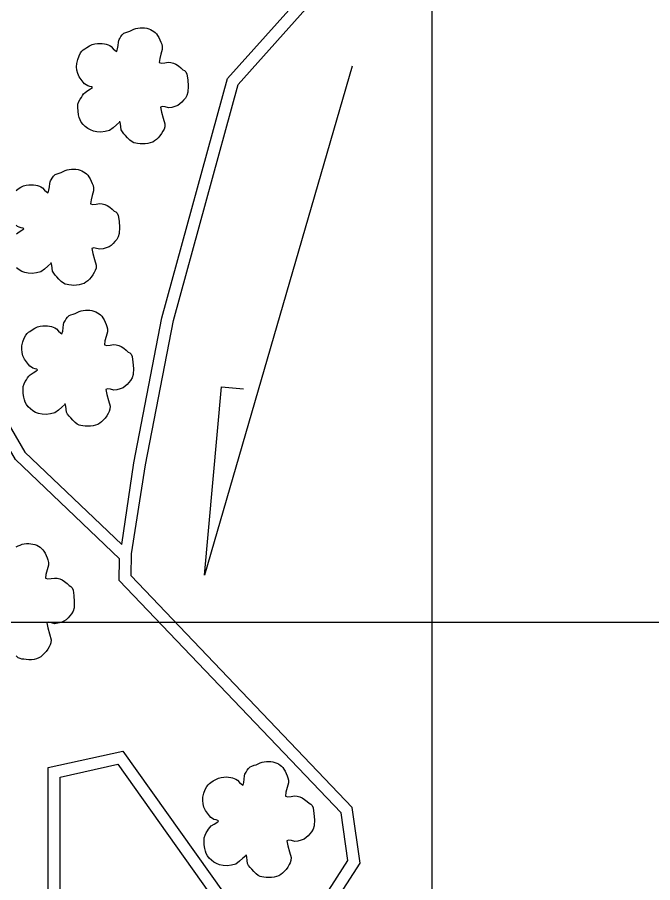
# Model space of a CAD drawing. Header units: millimetres. Extents: x 733975 to 738430, y 7821792 to 7824942.
# Drawn here: x 737394.2 to 737556.4, y 7823233.5 to 7823454.3 of the extents above; entities that cross this region are included whole.
import ezdxf

# ---------------------------------------------------------------- set-up
doc = ezdxf.new("R2010")
doc.units = ezdxf.units.MM
doc.linetypes.add('CONTINUO', pattern=[0])
for name, color, linetype in [("CURSOS_D'AGUA", 174, 'Continuous'), ('MALHA', 8, 'Continuous'), ('MATO', 3, 'Continuous')]:
    doc.layers.add(name, color=color, linetype=linetype)

msp = doc.modelspace()

# ---------------------------------------------------------------- linework, layer by layer
at = {"layer": "CURSOS_D'AGUA", "color": 174, "linetype": 'Continuous'}
for points in [[(737472.5, 7823224.06), (737481.73, 7823238.42), (737479.7, 7823252.69), (737423.23, 7823311.79), (737423.33, 7823317.38), (737426.91, 7823340.08), (737434.05, 7823376.95), (737450.57, 7823437.19), (737470.03, 7823458.97), (737473.38, 7823472.61), (737476.14, 7823492.1), (737462.04, 7823508.86), (737427.45, 7823529.81), (737419.88, 7823546.57), (737416.46, 7823562.71), (737424.11, 7823588.92), (737420.01, 7823605.94), (737420.49, 7823616.6), (737424.37, 7823635.25), (737427.14, 7823653.08)], [(737264.39, 7823490.43), (737278.3, 7823463.71), (737305.47, 7823454.12), (737323.82, 7823446.78), (737332.53, 7823434.58), (737348.14, 7823417.33), (737375.54, 7823411.67), (737370.12, 7823384.72), (737383.31, 7823365.21), (737396.11, 7823343.35), (737420.84, 7823319.75), (737423.95, 7823340.59), (737431.12, 7823377.63), (737447.87, 7823438.67), (737467.3, 7823460.42), (737470.43, 7823473.18), (737472.98, 7823491.19), (737460.06, 7823506.55), (737425.1, 7823527.73), (737417.01, 7823545.63), (737413.37, 7823562.82), (737421.01, 7823588.99), (737416.99, 7823605.65)], [(737471.01, 7823227.31), (737478.6, 7823239.1), (737476.86, 7823251.31), (737420.2, 7823310.61), (737420.3, 7823316.12), (737393.73, 7823341.47), (737380.77, 7823363.61), (737366.93, 7823384.08), (737372.01, 7823409.33), (737346.57, 7823414.59), (737330.19, 7823432.69), (737321.89, 7823444.32), (737304.41, 7823451.31), (737276.18, 7823461.27), (737262.32, 7823487.89)], [(737402.06, 7823197.74), (737402.1, 7823262.84), (737421.14, 7823267.08), (737447.01, 7823230.71)], [(737405.07, 7823199.68), (737405.1, 7823260.43), (737419.85, 7823263.71), (737445.31, 7823227.92)]]:
    msp.add_lwpolyline(points, dxfattribs=at)
at = {"layer": "CURSOS_D'AGUA", "color": 174}
msp.add_lwpolyline([(737479.67, 7823441.88), (737441.98, 7823311.99), (737446.29, 7823360.02), (737451.96, 7823359.49)], dxfattribs=at)
at = {"layer": 'MALHA', "color": 8}
for points in [[(737500, 7824791.84), (737500, 7822459), (737500, 7822246.79)], [(737343.39, 7823300), (737572.63, 7823300)]]:
    msp.add_lwpolyline(points, dxfattribs=at)
at = {"layer": 'MATO', "color": 94, "linetype": 'CONTINUO'}
for points in [[(737420.3, 7823427.59, 0), (737419.52, 7823426.92, 0), (737418.67, 7823426.15, 0), (737417.74, 7823425.44, 0), (737416.65, 7823425.14, 0), (737415.55, 7823425.02, 0), (737414.49, 7823425.06, 0), (737413.62, 7823425.25, 0), (737412.85, 7823425.56, 0), (737412.17, 7823425.96, 0), (737411.53, 7823426.45, 0), (737410.98, 7823426.99, 0), (737410.52, 7823427.58, 0), (737410.21, 7823428.14, 0), (737409.99, 7823428.75, 0), (737409.84, 7823429.43, 0), (737409.7, 7823430.34, 0), (737409.63, 7823431.27, 0), (737409.66, 7823432.16, 0), (737409.89, 7823432.82, 0), (737410.2, 7823433.39, 0), (737410.55, 7823433.89, 0), (737410.81, 7823434.34, 0), (737411.11, 7823434.76, 0), (737411.48, 7823435.17, 0), (737412.2, 7823435.64, 0), (737412.87, 7823436.07, 0), (737413.36, 7823436.44, 0), (737413.15, 7823436.59, 0), (737412.71, 7823436.7, 0), (737412.16, 7823436.82, 0), (737411.78, 7823437.05, 0), (737411.39, 7823437.36, 0), (737410.99, 7823437.79, 0), (737410.48, 7823438.42, 0), (737410.01, 7823439.15, 0), (737409.61, 7823439.97, 0), (737409.39, 7823440.8, 0), (737409.31, 7823441.67, 0), (737409.36, 7823442.56, 0), (737409.61, 7823443.54, 0), (737409.96, 7823444.46, 0), (737410.35, 7823445.26, 0), (737410.66, 7823445.68, 0), (737411, 7823445.98, 0), (737411.4, 7823446.23, 0), (737411.98, 7823446.65, 0), (737412.63, 7823447.05, 0), (737413.31, 7823447.4, 0), (737414, 7823447.57, 0), (737414.67, 7823447.65, 0), (737415.32, 7823447.66, 0), (737415.89, 7823447.64, 0), (737416.43, 7823447.56, 0), (737416.92, 7823447.44, 0), (737417.36, 7823447.29, 0), (737417.78, 7823447.1, 0), (737418.19, 7823446.85, 0), (737418.69, 7823446.3, 0), (737419.17, 7823445.83, 0), (737419.58, 7823445.61, 0), (737419.78, 7823446.25, 0), (737419.91, 7823447.1, 0), (737420, 7823447.98, 0), (737420.09, 7823448.36, 0), (737420.19, 7823448.66, 0), (737420.35, 7823448.93, 0), (737420.63, 7823449.38, 0), (737420.98, 7823449.83, 0), (737421.39, 7823450.24, 0), (737421.87, 7823450.47, 0), (737422.4, 7823450.65, 0), (737422.94, 7823450.81, 0), (737423.43, 7823451.05, 0), (737423.93, 7823451.28, 0), (737424.44, 7823451.48, 0), (737425, 7823451.58, 0), (737425.57, 7823451.63, 0), (737426.14, 7823451.63, 0), (737426.7, 7823451.6, 0), (737427.23, 7823451.53, 0), (737427.74, 7823451.4, 0), (737428.21, 7823451.22, 0), (737428.65, 7823450.99, 0), (737429.05, 7823450.71, 0), (737429.4, 7823450.42, 0), (737429.72, 7823450.07, 0), (737430.02, 7823449.67, 0), (737430.33, 7823449.16, 0), (737430.62, 7823448.6, 0), (737430.86, 7823447.99, 0), (737431.06, 7823447.46, 0), (737431.18, 7823446.85, 0), (737431.2, 7823446.13, 0), (737430.85, 7823444.95, 0), (737430.55, 7823443.78, 0), (737430.43, 7823442.81, 0), (737431.03, 7823442.64, 0), (737431.85, 7823442.7, 0), (737432.75, 7823442.85, 0), (737433.42, 7823442.77, 0), (737434.06, 7823442.63, 0), (737434.67, 7823442.39, 0), (737435.33, 7823441.95, 0), (737435.94, 7823441.46, 0), (737436.49, 7823440.95, 0), (737436.91, 7823440.72, 0), (737437.24, 7823440.38, 0), (737437.49, 7823439.8, 0), (737437.7, 7823438.37, 0), (737437.8, 7823436.77, 0), (737437.77, 7823435.23, 0), (737437.5, 7823434.36, 0), (737437.11, 7823433.7, 0), (737436.64, 7823433.19, 0), (737436.21, 7823432.65, 0), (737435.72, 7823432.2, 0), (737435.16, 7823431.82, 0), (737434.41, 7823431.53, 0), (737433.62, 7823431.32, 0), (737432.81, 7823431.2, 0), (737431.96, 7823431.43, 0), (737431.24, 7823431.55, 0), (737430.76, 7823431.38, 0), (737431.01, 7823430.11, 0), (737431.43, 7823428.6, 0), (737431.86, 7823427.11, 0), (737431.82, 7823426.35, 0), (737431.65, 7823425.77, 0), (737431.35, 7823425.29, 0), (737430.99, 7823424.68, 0), (737430.58, 7823424.09, 0), (737430.12, 7823423.56, 0), (737429.7, 7823423.13, 0), (737429.26, 7823422.77, 0), (737428.76, 7823422.48, 0), (737428.15, 7823422.25, 0), (737427.5, 7823422.09, 0), (737426.83, 7823422, 0), (737426.17, 7823421.99, 0), (737425.53, 7823422.03, 0), (737424.92, 7823422.12, 0), (737424.42, 7823422.18, 0), (737423.95, 7823422.3, 0), (737423.48, 7823422.52, 0), (737422.92, 7823423, 0), (737422.37, 7823423.55, 0), (737421.84, 7823424.14, 0), (737421.4, 7823424.6, 0), (737421.02, 7823425.07, 0), (737420.72, 7823425.6, 0), (737420.64, 7823426.4, 0), (737420.55, 7823427.17, 0), (737420.38, 7823427.81, 0)], [(737393.87, 7823410.15, 0), (737394.45, 7823410.57, 0), (737395.1, 7823410.98, 0), (737395.78, 7823411.32, 0), (737396.46, 7823411.49, 0), (737397.14, 7823411.57, 0), (737397.79, 7823411.59, 0), (737398.36, 7823411.56, 0), (737398.9, 7823411.48, 0), (737399.39, 7823411.36, 0), (737399.83, 7823411.22, 0), (737400.24, 7823411.03, 0), (737400.66, 7823410.77, 0), (737401.16, 7823410.22, 0), (737401.64, 7823409.76, 0), (737402.05, 7823409.53, 0), (737402.25, 7823410.17, 0), (737402.38, 7823411.02, 0), (737402.47, 7823411.9, 0), (737402.55, 7823412.29, 0), (737402.66, 7823412.58, 0), (737402.82, 7823412.85, 0), (737403.1, 7823413.3, 0), (737403.45, 7823413.75, 0), (737403.86, 7823414.17, 0), (737404.34, 7823414.4, 0), (737404.87, 7823414.57, 0), (737405.4, 7823414.73, 0), (737405.9, 7823414.97, 0), (737406.4, 7823415.21, 0), (737406.91, 7823415.4, 0), (737407.47, 7823415.5, 0), (737408.04, 7823415.55, 0), (737408.61, 7823415.56, 0), (737409.16, 7823415.53, 0), (737409.7, 7823415.45, 0), (737410.21, 7823415.33, 0), (737410.68, 7823415.14, 0), (737411.12, 7823414.91, 0), (737411.52, 7823414.64, 0), (737411.87, 7823414.34, 0), (737412.19, 7823414, 0), (737412.49, 7823413.59, 0), (737412.8, 7823413.08, 0), (737413.09, 7823412.52, 0), (737413.33, 7823411.92, 0), (737413.53, 7823411.38, 0), (737413.65, 7823410.78, 0), (737413.67, 7823410.06, 0), (737413.32, 7823408.87, 0), (737413.01, 7823407.71, 0), (737412.89, 7823406.74, 0), (737413.5, 7823406.57, 0), (737414.32, 7823406.63, 0), (737415.22, 7823406.77, 0), (737415.89, 7823406.7, 0), (737416.53, 7823406.55, 0), (737417.14, 7823406.31, 0), (737417.79, 7823405.88, 0), (737418.41, 7823405.38, 0), (737418.96, 7823404.88, 0), (737419.38, 7823404.64, 0), (737419.71, 7823404.31, 0), (737419.96, 7823403.73, 0), (737420.17, 7823402.29, 0), (737420.27, 7823400.69, 0), (737420.23, 7823399.16, 0), (737419.96, 7823398.29, 0), (737419.58, 7823397.63, 0), (737419.11, 7823397.11, 0), (737418.68, 7823396.58, 0), (737418.19, 7823396.12, 0), (737417.63, 7823395.75, 0), (737416.88, 7823395.46, 0), (737416.09, 7823395.25, 0), (737415.28, 7823395.12, 0), (737414.42, 7823395.35, 0), (737413.7, 7823395.48, 0), (737413.23, 7823395.3, 0), (737413.48, 7823394.04, 0), (737413.9, 7823392.53, 0), (737414.33, 7823391.04, 0), (737414.29, 7823390.28, 0), (737414.11, 7823389.7, 0), (737413.82, 7823389.22, 0), (737413.46, 7823388.6, 0), (737413.04, 7823388.02, 0), (737412.59, 7823387.48, 0), (737412.17, 7823387.05, 0), (737411.73, 7823386.69, 0), (737411.23, 7823386.4, 0), (737410.62, 7823386.18, 0), (737409.97, 7823386.02, 0), (737409.3, 7823385.93, 0), (737408.64, 7823385.91, 0), (737408, 7823385.96, 0), (737407.39, 7823386.04, 0), (737406.89, 7823386.1, 0), (737406.42, 7823386.22, 0), (737405.95, 7823386.45, 0), (737405.39, 7823386.92, 0), (737404.83, 7823387.48, 0), (737404.31, 7823388.06, 0), (737403.86, 7823388.52, 0), (737403.49, 7823389, 0), (737403.19, 7823389.52, 0), (737403.1, 7823390.32, 0), (737403.02, 7823391.09, 0), (737402.85, 7823391.73, 0)], [(737393.95, 7823399.09, 0), (737394.67, 7823399.56, 0), (737395.34, 7823399.99, 0), (737395.82, 7823400.36, 0), (737395.61, 7823400.52, 0), (737395.18, 7823400.62, 0), (737394.63, 7823400.74, 0), (737394.25, 7823400.97, 0), (737393.86, 7823401.29, 0)], [(737402.77, 7823391.51, 0), (737401.99, 7823390.84, 0), (737401.14, 7823390.08, 0), (737400.21, 7823389.36, 0), (737399.12, 7823389.07, 0), (737398.02, 7823388.95, 0), (737396.95, 7823388.99, 0), (737396.09, 7823389.17, 0), (737395.32, 7823389.48, 0), (737394.64, 7823389.89, 0), (737394, 7823390.37, 0)], [(737406.32, 7823355.54, 0), (737405.54, 7823354.87, 0), (737404.69, 7823354.1, 0), (737403.76, 7823353.39, 0), (737402.67, 7823353.09, 0), (737401.57, 7823352.97, 0), (737400.51, 7823353.02, 0), (737399.64, 7823353.2, 0), (737398.87, 7823353.51, 0), (737398.19, 7823353.92, 0), (737397.55, 7823354.4, 0), (737397, 7823354.94, 0), (737396.54, 7823355.53, 0), (737396.23, 7823356.09, 0), (737396.01, 7823356.7, 0), (737395.86, 7823357.38, 0), (737395.72, 7823358.29, 0), (737395.65, 7823359.23, 0), (737395.68, 7823360.12, 0), (737395.91, 7823360.78, 0), (737396.22, 7823361.35, 0), (737396.57, 7823361.84, 0), (737396.83, 7823362.3, 0), (737397.13, 7823362.72, 0), (737397.5, 7823363.12, 0), (737398.22, 7823363.59, 0), (737398.89, 7823364.02, 0), (737399.38, 7823364.39, 0), (737399.17, 7823364.54, 0), (737398.73, 7823364.65, 0), (737398.18, 7823364.77, 0), (737397.8, 7823365, 0), (737397.41, 7823365.31, 0), (737397.01, 7823365.74, 0), (737396.51, 7823366.37, 0), (737396.03, 7823367.11, 0), (737395.63, 7823367.92, 0), (737395.41, 7823368.75, 0), (737395.33, 7823369.62, 0), (737395.38, 7823370.51, 0), (737395.63, 7823371.49, 0), (737395.98, 7823372.42, 0), (737396.37, 7823373.21, 0), (737396.68, 7823373.63, 0), (737397.02, 7823373.93, 0), (737397.42, 7823374.18, 0), (737398, 7823374.6, 0), (737398.65, 7823375.01, 0), (737399.33, 7823375.35, 0), (737400.02, 7823375.52, 0), (737400.69, 7823375.6, 0), (737401.34, 7823375.62, 0), (737401.91, 7823375.59, 0), (737402.45, 7823375.51, 0), (737402.94, 7823375.39, 0), (737403.38, 7823375.25, 0), (737403.8, 7823375.06, 0), (737404.21, 7823374.8, 0), (737404.71, 7823374.25, 0), (737405.19, 7823373.78, 0), (737405.6, 7823373.56, 0), (737405.8, 7823374.2, 0), (737405.93, 7823375.05, 0), (737406.02, 7823375.93, 0), (737406.11, 7823376.32, 0), (737406.21, 7823376.61, 0), (737406.37, 7823376.88, 0), (737406.65, 7823377.33, 0), (737407, 7823377.78, 0), (737407.41, 7823378.19, 0), (737407.9, 7823378.42, 0), (737408.42, 7823378.6, 0), (737408.96, 7823378.76, 0), (737409.45, 7823379, 0), (737409.95, 7823379.23, 0), (737410.46, 7823379.43, 0), (737411.02, 7823379.53, 0), (737411.59, 7823379.58, 0), (737412.16, 7823379.59, 0), (737412.72, 7823379.56, 0), (737413.25, 7823379.48, 0), (737413.76, 7823379.36, 0), (737414.23, 7823379.17, 0), (737414.67, 7823378.94, 0), (737415.07, 7823378.67, 0), (737415.42, 7823378.37, 0), (737415.74, 7823378.03, 0), (737416.04, 7823377.62, 0), (737416.35, 7823377.11, 0), (737416.64, 7823376.55, 0), (737416.88, 7823375.95, 0), (737417.08, 7823375.41, 0), (737417.2, 7823374.81, 0), (737417.22, 7823374.09, 0), (737416.88, 7823372.9, 0), (737416.57, 7823371.74, 0), (737416.45, 7823370.77, 0), (737417.05, 7823370.6, 0), (737417.87, 7823370.66, 0), (737418.77, 7823370.8, 0), (737419.44, 7823370.73, 0), (737420.08, 7823370.58, 0), (737420.69, 7823370.34, 0), (737421.35, 7823369.91, 0), (737421.96, 7823369.41, 0), (737422.51, 7823368.9, 0), (737422.93, 7823368.67, 0), (737423.26, 7823368.33, 0), (737423.51, 7823367.76, 0), (737423.72, 7823366.32, 0), (737423.82, 7823364.72, 0), (737423.79, 7823363.19, 0), (737423.52, 7823362.31, 0), (737423.13, 7823361.66, 0), (737422.66, 7823361.14, 0), (737422.23, 7823360.61, 0), (737421.74, 7823360.15, 0), (737421.18, 7823359.78, 0), (737420.43, 7823359.48, 0), (737419.64, 7823359.27, 0), (737418.83, 7823359.15, 0), (737417.98, 7823359.38, 0), (737417.26, 7823359.51, 0), (737416.78, 7823359.33, 0), (737417.03, 7823358.06, 0), (737417.45, 7823356.56, 0), (737417.88, 7823355.07, 0), (737417.84, 7823354.3, 0), (737417.67, 7823353.73, 0), (737417.37, 7823353.25, 0), (737417.01, 7823352.63, 0), (737416.6, 7823352.05, 0), (737416.14, 7823351.51, 0), (737415.72, 7823351.08, 0), (737415.28, 7823350.72, 0), (737414.78, 7823350.43, 0), (737414.17, 7823350.2, 0), (737413.52, 7823350.05, 0), (737412.85, 7823349.95, 0), (737412.19, 7823349.94, 0), (737411.55, 7823349.98, 0), (737410.94, 7823350.07, 0), (737410.44, 7823350.13, 0), (737409.97, 7823350.25, 0), (737409.5, 7823350.48, 0), (737408.94, 7823350.95, 0), (737408.39, 7823351.5, 0), (737407.86, 7823352.09, 0), (737407.42, 7823352.55, 0), (737407.04, 7823353.03, 0), (737406.74, 7823353.55, 0), (737406.66, 7823354.35, 0), (737406.57, 7823355.12, 0), (737406.4, 7823355.76, 0)], [(737393.89, 7823319.18, 0), (737394.39, 7823319.42, 0), (737394.89, 7823319.65, 0), (737395.4, 7823319.85, 0), (737395.96, 7823319.95, 0), (737396.53, 7823320, 0), (737397.1, 7823320, 0), (737397.65, 7823319.97, 0), (737398.19, 7823319.9, 0), (737398.7, 7823319.78, 0), (737399.17, 7823319.59, 0), (737399.61, 7823319.36, 0), (737400.01, 7823319.09, 0), (737400.36, 7823318.79, 0), (737400.68, 7823318.45, 0), (737400.97, 7823318.04, 0), (737401.29, 7823317.53, 0), (737401.58, 7823316.97, 0), (737401.82, 7823316.37, 0), (737402.02, 7823315.83, 0), (737402.14, 7823315.22, 0), (737402.15, 7823314.5, 0), (737401.81, 7823313.32, 0), (737401.5, 7823312.16, 0), (737401.38, 7823311.19, 0), (737401.99, 7823311.02, 0), (737402.81, 7823311.08, 0), (737403.71, 7823311.22, 0), (737404.38, 7823311.15, 0), (737405.02, 7823311, 0), (737405.63, 7823310.76, 0), (737406.28, 7823310.33, 0), (737406.9, 7823309.83, 0), (737407.44, 7823309.32, 0), (737407.87, 7823309.09, 0), (737408.2, 7823308.75, 0), (737408.45, 7823308.17, 0), (737408.66, 7823306.74, 0), (737408.75, 7823305.14, 0), (737408.72, 7823303.6, 0), (737408.45, 7823302.73, 0), (737408.07, 7823302.07, 0), (737407.6, 7823301.56, 0), (737407.17, 7823301.03, 0), (737406.68, 7823300.57, 0), (737406.11, 7823300.2, 0), (737405.37, 7823299.9, 0), (737404.58, 7823299.69, 0), (737403.77, 7823299.57, 0), (737402.91, 7823299.8, 0), (737402.19, 7823299.93, 0), (737401.72, 7823299.75, 0), (737401.97, 7823298.48, 0), (737402.39, 7823296.98, 0), (737402.81, 7823295.48, 0), (737402.78, 7823294.72, 0), (737402.6, 7823294.15, 0), (737402.31, 7823293.67, 0), (737401.95, 7823293.05, 0), (737401.53, 7823292.46, 0), (737401.08, 7823291.93, 0), (737400.66, 7823291.5, 0), (737400.21, 7823291.14, 0), (737399.72, 7823290.85, 0), (737399.11, 7823290.62, 0), (737398.46, 7823290.47, 0), (737397.79, 7823290.37, 0), (737397.13, 7823290.36, 0), (737396.48, 7823290.4, 0), (737395.88, 7823290.49, 0), (737395.38, 7823290.55, 0), (737394.91, 7823290.67, 0), (737394.44, 7823290.9, 0), (737393.88, 7823291.37, 0)], [(737452.54, 7823240.37, 0), (737451.76, 7823239.7, 0), (737450.91, 7823238.93, 0), (737449.98, 7823238.22, 0), (737448.89, 7823237.92, 0), (737447.79, 7823237.81, 0), (737446.72, 7823237.85, 0), (737445.86, 7823238.03, 0), (737445.09, 7823238.34, 0), (737444.41, 7823238.75, 0), (737443.77, 7823239.23, 0), (737443.22, 7823239.77, 0), (737442.76, 7823240.36, 0), (737442.45, 7823240.92, 0), (737442.23, 7823241.53, 0), (737442.08, 7823242.21, 0), (737441.94, 7823243.12, 0), (737441.87, 7823244.06, 0), (737441.9, 7823244.95, 0), (737442.13, 7823245.61, 0), (737442.43, 7823246.18, 0), (737442.79, 7823246.67, 0), (737443.05, 7823247.13, 0), (737443.35, 7823247.55, 0), (737443.72, 7823247.95, 0), (737444.44, 7823248.42, 0), (737445.11, 7823248.85, 0), (737445.59, 7823249.22, 0), (737445.38, 7823249.37, 0), (737444.95, 7823249.48, 0), (737444.4, 7823249.6, 0), (737444.02, 7823249.83, 0), (737443.63, 7823250.15, 0), (737443.23, 7823250.57, 0), (737442.72, 7823251.2, 0), (737442.25, 7823251.94, 0), (737441.84, 7823252.75, 0), (737441.63, 7823253.58, 0), (737441.55, 7823254.45, 0), (737441.6, 7823255.34, 0), (737441.85, 7823256.32, 0), (737442.2, 7823257.25, 0), (737442.59, 7823258.04, 0), (737442.9, 7823258.46, 0), (737443.24, 7823258.76, 0), (737443.64, 7823259.01, 0), (737444.22, 7823259.43, 0), (737444.87, 7823259.84, 0), (737445.55, 7823260.18, 0), (737446.23, 7823260.35, 0), (737446.91, 7823260.43, 0), (737447.56, 7823260.45, 0), (737448.13, 7823260.42, 0), (737448.67, 7823260.34, 0), (737449.16, 7823260.22, 0), (737449.6, 7823260.08, 0), (737450.02, 7823259.89, 0), (737450.43, 7823259.63, 0), (737450.93, 7823259.08, 0), (737451.41, 7823258.62, 0), (737451.82, 7823258.39, 0), (737452.02, 7823259.03, 0), (737452.15, 7823259.88, 0), (737452.24, 7823260.76, 0), (737452.32, 7823261.15, 0), (737452.43, 7823261.44, 0), (737452.59, 7823261.71, 0), (737452.87, 7823262.16, 0), (737453.22, 7823262.61, 0), (737453.63, 7823263.02, 0), (737454.11, 7823263.25, 0), (737454.64, 7823263.43, 0), (737455.17, 7823263.59, 0), (737455.67, 7823263.83, 0), (737456.17, 7823264.06, 0), (737456.68, 7823264.26, 0), (737457.24, 7823264.36, 0), (737457.81, 7823264.41, 0), (737458.38, 7823264.42, 0), (737458.93, 7823264.39, 0), (737459.47, 7823264.31, 0), (737459.98, 7823264.19, 0), (737460.45, 7823264, 0), (737460.89, 7823263.77, 0), (737461.29, 7823263.5, 0), (737461.64, 7823263.2, 0), (737461.96, 7823262.86, 0), (737462.26, 7823262.45, 0), (737462.57, 7823261.94, 0), (737462.86, 7823261.38, 0), (737463.1, 7823260.78, 0), (737463.3, 7823260.24, 0), (737463.42, 7823259.64, 0), (737463.44, 7823258.92, 0), (737463.09, 7823257.73, 0), (737462.78, 7823256.57, 0), (737462.66, 7823255.6, 0), (737463.27, 7823255.43, 0), (737464.09, 7823255.49, 0), (737464.99, 7823255.63, 0), (737465.66, 7823255.56, 0), (737466.3, 7823255.41, 0), (737466.91, 7823255.17, 0), (737467.56, 7823254.74, 0), (737468.18, 7823254.24, 0), (737468.73, 7823253.73, 0), (737469.15, 7823253.5, 0), (737469.48, 7823253.17, 0), (737469.73, 7823252.59, 0), (737469.94, 7823251.15, 0), (737470.04, 7823249.55, 0), (737470, 7823248.02, 0), (737469.73, 7823247.14, 0), (737469.35, 7823246.49, 0), (737468.88, 7823245.97, 0), (737468.45, 7823245.44, 0), (737467.96, 7823244.98, 0), (737467.4, 7823244.61, 0), (737466.65, 7823244.31, 0), (737465.86, 7823244.1, 0), (737465.05, 7823243.98, 0), (737464.19, 7823244.21, 0), (737463.47, 7823244.34, 0), (737463, 7823244.16, 0), (737463.25, 7823242.89, 0), (737463.67, 7823241.39, 0), (737464.1, 7823239.9, 0), (737464.06, 7823239.13, 0), (737463.88, 7823238.56, 0), (737463.59, 7823238.08, 0), (737463.23, 7823237.46, 0), (737462.81, 7823236.88, 0), (737462.36, 7823236.34, 0), (737461.94, 7823235.91, 0), (737461.5, 7823235.55, 0), (737461, 7823235.26, 0), (737460.39, 7823235.04, 0), (737459.74, 7823234.88, 0), (737459.07, 7823234.79, 0), (737458.41, 7823234.77, 0), (737457.77, 7823234.82, 0), (737457.16, 7823234.9, 0), (737456.66, 7823234.96, 0), (737456.19, 7823235.08, 0), (737455.72, 7823235.31, 0), (737455.16, 7823235.78, 0), (737454.6, 7823236.34, 0), (737454.08, 7823236.92, 0), (737453.63, 7823237.38, 0), (737453.26, 7823237.86, 0), (737452.96, 7823238.38, 0), (737452.87, 7823239.18, 0), (737452.79, 7823239.95, 0), (737452.62, 7823240.59, 0)]]:
    msp.add_polyline3d(points, dxfattribs=at)

doc.saveas('drawing.dxf')
